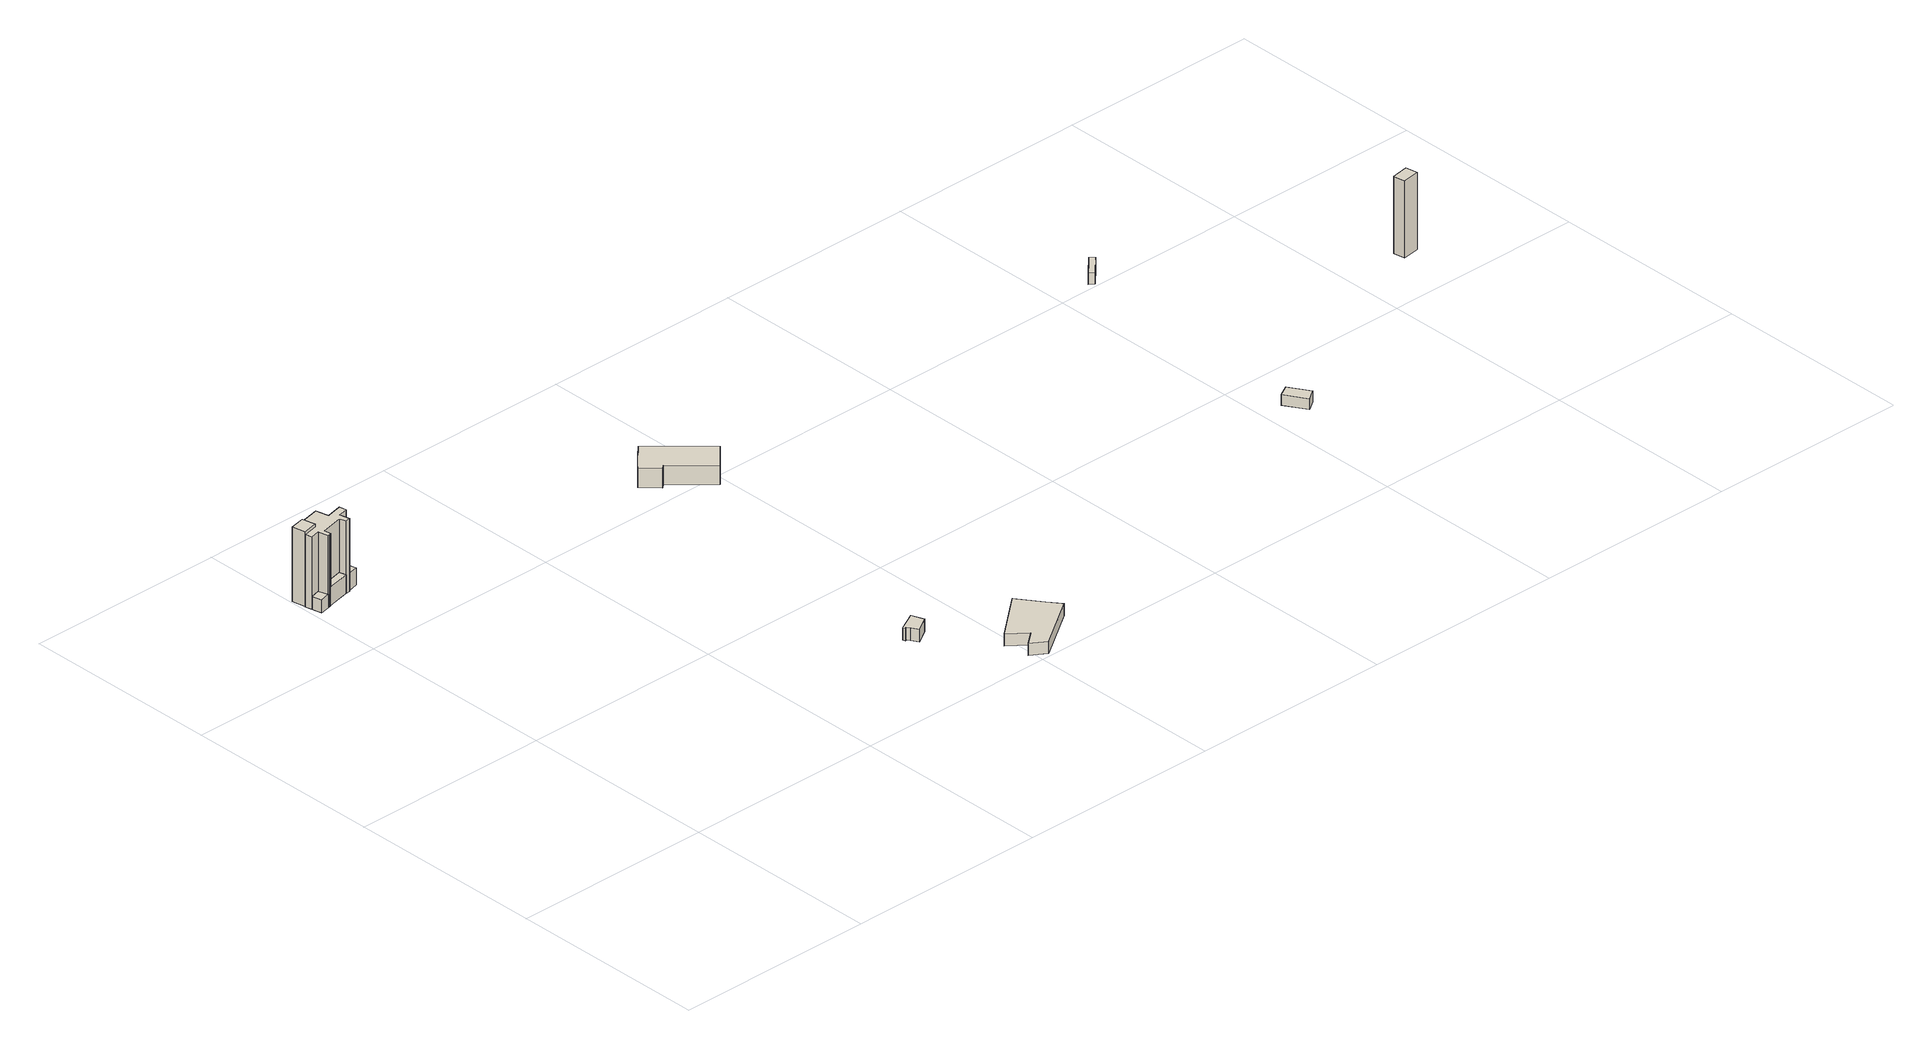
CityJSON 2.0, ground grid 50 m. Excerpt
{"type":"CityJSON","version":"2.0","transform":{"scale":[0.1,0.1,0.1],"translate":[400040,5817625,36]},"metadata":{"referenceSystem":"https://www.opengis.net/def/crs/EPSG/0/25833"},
"CityObjects":{
"building1":{"type":"Building","attributes":{"Gemeindeschluessel":"11000011","BezugspunktDach":"2200","function":"51009_1610","measuredHeight":3.23,"storeysAboveGround":0},"address":[{"country":"Germany","locality":"Berlin"}],"geometry":[{"type":"Solid","lod":"1","boundaries":[[[[0,1,2,3]],[[4,5,6,7]],[[4,7,3,2]],[[5,4,2,1]],[[6,5,1,0]],[[7,6,0,3]]]]}]},
"building2":{"type":"Building","attributes":{"Gemeindeschluessel":"11000011","BezugspunktDach":"2200","function":"51009_1610","measuredHeight":18.61,"storeysAboveGround":0},"address":[{"country":"Germany","locality":"Berlin"}],"geometry":[{"type":"Solid","lod":"1","boundaries":[[[[8,9,10,11]],[[12,13,14,15]],[[12,15,11,10]],[[13,12,10,9]],[[14,13,9,8]],[[15,14,8,11]]]]}]},
"building3":{"type":"Building","attributes":{"Gemeindeschluessel":"11000011","BezugspunktDach":"2200","function":"51009_1610","measuredHeight":4.99,"storeysAboveGround":0},"address":[{"country":"Germany","locality":"Berlin"}],"geometry":[{"type":"Solid","lod":"1","boundaries":[[[[16,17,18,19,20]],[[21,22,23,24,25]],[[21,25,20,19]],[[22,21,19,18]],[[23,22,18,17]],[[24,23,17,16]],[[25,24,16,20]]]]}]},
"building4":{"type":"Building","attributes":{"Gemeindeschluessel":"11000011","BezugspunktDach":"2200","function":"31001_3264","measuredHeight":18,"storeysAboveGround":1},"address":[{"country":"Germany","locality":"Berlin","thoroughfareNumber":"125 (99)","thoroughfareName":"Am Tierpark"}],"geometry":[{"type":"Solid","lod":"1","boundaries":[[[[26,27,28,29,30,31,32,33,34,35,36,37,38,39,40,41,42]],[[43,44,45,46,47,48,49,50,51,52,53,54,55,5,4,7,56]],[[43,56,42,41]],[[44,43,41,40]],[[45,44,40,39]],[[46,45,39,38]],[[47,46,38,37]],[[48,47,37,36]],[[49,48,36,35]],[[50,49,35,34]],[[51,50,34,33]],[[52,51,33,32]],[[53,52,32,31]],[[54,53,31,30]],[[55,54,30,29]],[[5,55,29,28]],[[4,5,28,27]],[[7,4,27,26]],[[56,7,26,42]]]]}]},
"building5":{"type":"Building","attributes":{"Gemeindeschluessel":"11000011","BezugspunktDach":"2200","function":"51009_1610","measuredHeight":1.14,"storeysAboveGround":0},"address":[{"country":"Germany","locality":"Berlin"}],"geometry":[{"type":"Solid","lod":"1","boundaries":[[[[57,58,59,60]],[[61,62,63,64]],[[61,64,60,59]],[[62,61,59,58]],[[63,62,58,57]],[[64,63,57,60]]]]}]},
"building6":{"type":"Building","attributes":{"Gemeindeschluessel":"11000011","BezugspunktDach":"2200","function":"51009_1610","measuredHeight":4.33,"storeysAboveGround":0},"address":[{"country":"Germany","locality":"Berlin"}],"geometry":[{"type":"Solid","lod":"1","boundaries":[[[[65,66,67,68]],[[69,70,71,72]],[[69,72,68,67]],[[70,69,67,66]],[[71,70,66,65]],[[72,71,65,68]]]]}]},
"building7":{"type":"Building","attributes":{"Gemeindeschluessel":"11000011","BezugspunktDach":"2200","function":"31001_3260","measuredHeight":3.12,"storeysAboveGround":1},"address":[{"country":"Germany","locality":"Berlin","thoroughfareNumber":"125 (85)","thoroughfareName":"Am Tierpark"}],"geometry":[{"type":"Solid","lod":"1","boundaries":[[[[73,74,75,76,77,78,79]],[[80,81,82,83,84,85,86]],[[80,86,79,78]],[[81,80,78,77]],[[82,81,77,76]],[[83,82,76,75]],[[84,83,75,74]],[[85,84,74,73]],[[86,85,73,79]]]]}]},
"building8":{"type":"Building","attributes":{"Gemeindeschluessel":"11000011","BezugspunktDach":"2200","function":"31001_3260","measuredHeight":2.98,"storeysAboveGround":1},"address":[{"country":"Germany","locality":"Berlin","thoroughfareNumber":"125 (86)","thoroughfareName":"Am Tierpark"}],"geometry":[{"type":"Solid","lod":"1","boundaries":[[[[87,88,89,90,91,92,93]],[[94,95,96,97,98,99,100]],[[94,100,93,92]],[[95,94,92,91]],[[96,95,91,90]],[[97,96,90,89]],[[98,97,89,88]],[[99,98,88,87]],[[100,99,87,93]]]]}]},
"building9":{"type":"Building","attributes":{"Gemeindeschluessel":"11000011","BezugspunktDach":"2200","function":"31001_3264","measuredHeight":6.53,"storeysAboveGround":1},"address":[{"country":"Germany","locality":"Berlin","thoroughfareNumber":"125 (98)","thoroughfareName":"Am Tierpark"}],"geometry":[{"type":"Solid","lod":"1","boundaries":[[[[101,102,103,104,105,106,107,108,109]],[[110,111,112,113,114,115,116,117,118]],[[110,118,109,108]],[[111,110,108,107]],[[112,111,107,106]],[[113,112,106,105]],[[114,113,105,104]],[[115,114,104,103]],[[116,115,103,102]],[[117,116,102,101]],[[118,117,101,109]]]]}]},
"building10":{"type":"Building","attributes":{"Gemeindeschluessel":"11000011","BezugspunktDach":"2200","function":"31001_3260","measuredHeight":2.72,"storeysAboveGround":1},"address":[{"country":"Germany","locality":"Berlin","thoroughfareNumber":"125 (96)","thoroughfareName":"Am Tierpark"}],"geometry":[{"type":"Solid","lod":"1","boundaries":[[[[119,120,121,122]],[[123,124,125,126]],[[123,126,122,121]],[[124,123,121,120]],[[125,124,120,119]],[[126,125,119,122]]]]}]},
"building11":{"type":"Building","attributes":{"Gemeindeschluessel":"11000011","BezugspunktDach":"2200","function":"31001_3260","measuredHeight":2.87,"storeysAboveGround":1},"address":[{"country":"Germany","locality":"Berlin","thoroughfareNumber":"125 (97)","thoroughfareName":"Am Tierpark"}],"geometry":[{"type":"Solid","lod":"1","boundaries":[[[[127,128,129,130]],[[131,132,133,134]],[[131,134,130,129]],[[132,131,129,128]],[[133,132,128,127]],[[134,133,127,130]]]]}]},
"building12":{"type":"Building","attributes":{"Gemeindeschluessel":"11000011","BezugspunktDach":"2200","function":"31001_3260","measuredHeight":19.3,"storeysAboveGround":1},"address":[{"country":"Germany","locality":"Berlin","thoroughfareNumber":"125 (267)","thoroughfareName":"Am Tierpark"}],"geometry":[{"type":"Solid","lod":"1","boundaries":[[[[135,136,137,138]],[[139,140,141,142]],[[139,142,138,137]],[[140,139,137,136]],[[141,140,136,135]],[[142,141,135,138]]]]}]}
},
"vertices":[
[16,1175,42],[40,1181,42],[34,1205,42],[11,1199,42],[34,1205,9],[40,1181,9],[16,1175,9],[11,1199,9],
[7,1217,196],[44,1225,196],[37,1258,196],[0,1250,196],[37,1258,10],[44,1225,10],[7,1217,10],[0,1250,10],
[49,1183,56],[106,1196,56],[104,1204,56],[102,1213,56],[46,1200,56],[102,1213,10],[104,1204,10],[106,1196,10],[49,1183,10],[46,1200,10],
[11,1199,190],[34,1205,190],[40,1181,190],[45,1182,190],[49,1183,190],[46,1200,190],[102,1213,190],[106,1196,190],[118,1198,190],[113,1223,190],[137,1229,190],[134,1246,190],[94,1237,190],[87,1269,190],[37,1258,190],[44,1225,190],[7,1217,190],[44,1225,9],[37,1258,9],[87,1269,9],[94,1237,9],[134,1246,9],[137,1229,9],[113,1223,9],[118,1198,9],[106,1196,9],[102,1213,9],[46,1200,9],[49,1183,9],[45,1182,9],[7,1217,9],
[94,1237,22],[134,1246,22],[127,1278,22],[87,1269,22],[127,1278,11],[134,1246,11],[94,1237,11],[87,1269,11],
[118,1198,54],[143,1204,54],[137,1229,54],[113,1223,54],[137,1229,11],[143,1204,11],[118,1198,11],[113,1223,11],
[837,248,41],[840,250,41],[846,241,41],[855,224,41],[891,247,41],[880,278,41],[834,254,41],[880,278,10],[891,247,10],[855,224,10],[846,241,10],[840,250,10],[837,248,10],[834,254,10],
[1019,55,39],[987,29,39],[1024,5,39],[1150,92,39],[1126,124,39],[1084,182,39],[975,91,39],[1084,182,9],[1126,124,9],[1150,92,9],[1024,5,9],[987,29,9],[1019,55,9],[975,91,9],
[884,1046,54],[894,1055,54],[981,972,54],[1007,999,54],[1033,1026,54],[907,1146,54],[881,1119,54],[850,1086,54],[846,1083,54],[850,1086,6],[881,1119,6],[907,1146,6],[1033,1026,6],[1007,999,6],[981,972,6],[894,1055,6],[884,1046,6],[846,1083,6],
[2092,334,33],[2118,352,33],[2087,403,33],[2060,388,33],[2087,403,6],[2118,352,6],[2092,334,6],[2060,388,6],
[2099,1003,39],[2141,1046,39],[2131,1056,39],[2088,1012,39],[2131,1056,10],[2141,1046,10],[2099,1003,10],[2088,1012,10],
[2645,628,204],[2687,634,204],[2682,664,204],[2640,657,204],[2682,664,11],[2687,634,11],[2645,628,11],[2640,657,11]
]}
